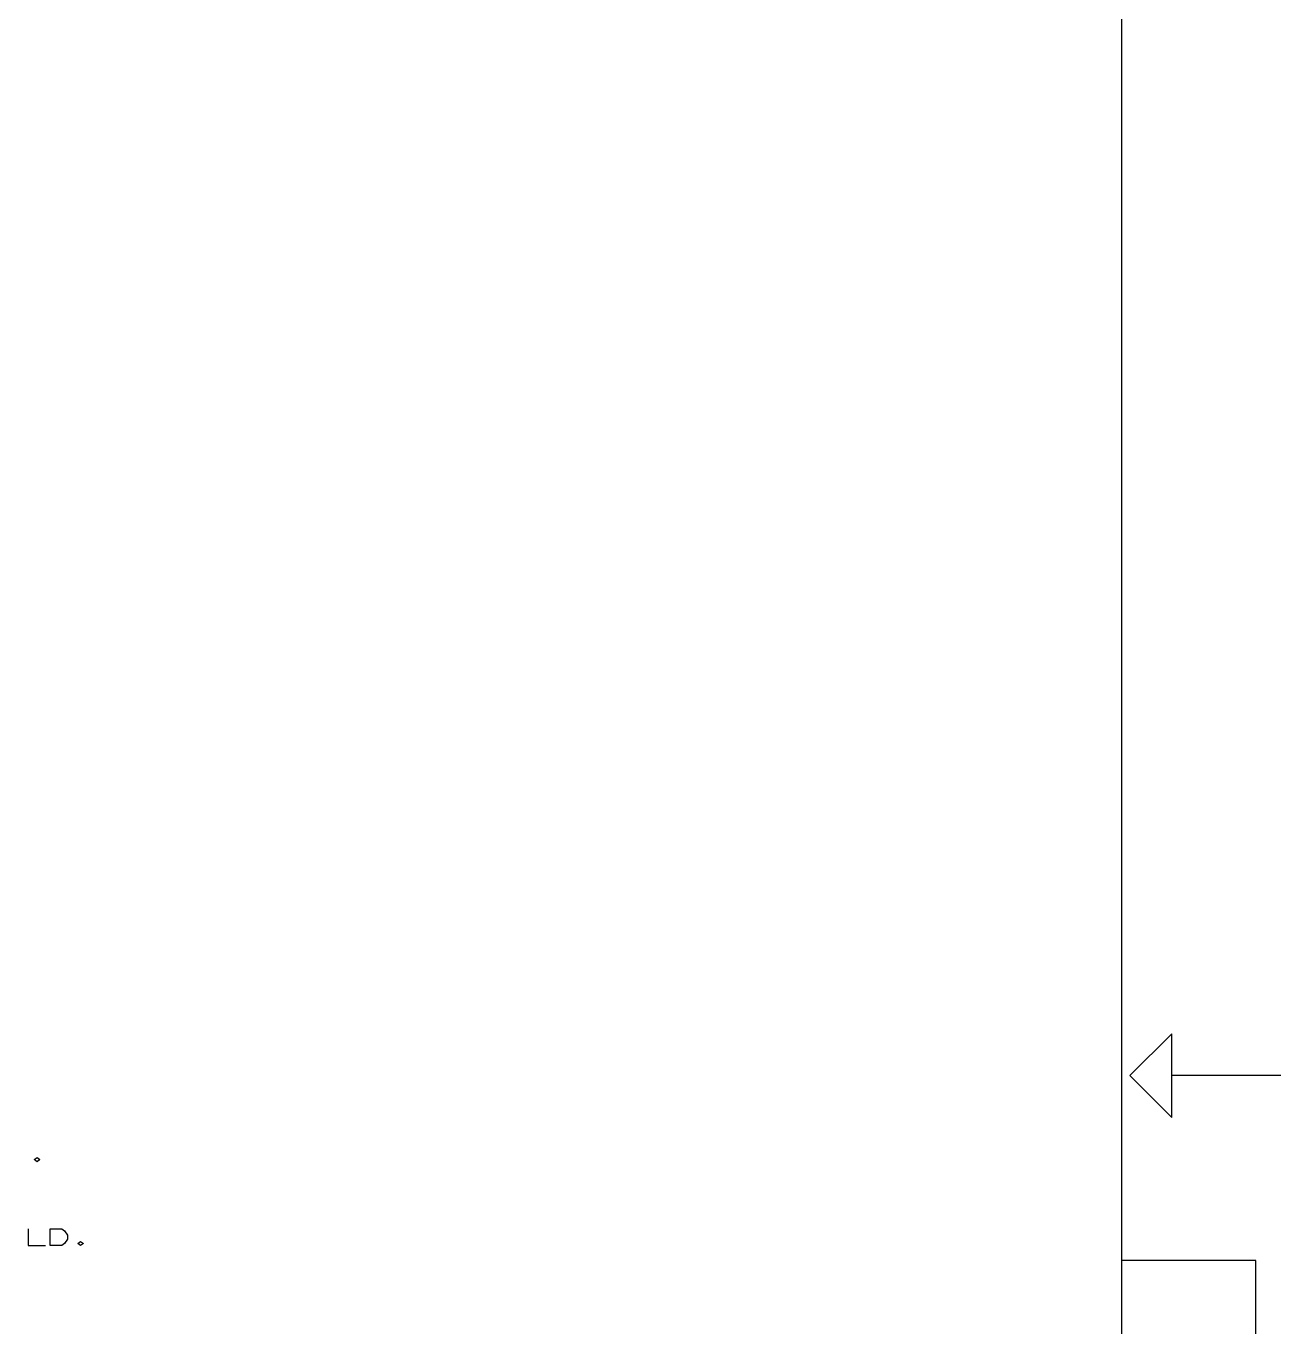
# Model space of a CAD drawing. Header units: millimetres. Extents: x 0 to 1189, y 35 to 806.
# Drawn here: x 983 to 1188.6, y 379.4 to 592.5 of the extents above; entities that cross this region are included whole.
import ezdxf

# ---------------------------------------------------------------- set-up
doc = ezdxf.new("R2010")
doc.units = ezdxf.units.MM
doc.layers.add('Pen 1', color=7, linetype='Continuous')

msp = doc.modelspace()

# ---------------------------------------------------------------- linework, layer by layer
at = {"layer": 'Pen 1', "color": 7, "lineweight": 30}
msp.add_line((1188.57, 420.55), (1170.7, 420.55), dxfattribs=at)
for points in [[(26.55, 776.72), (1162.45, 776.72), (1162.45, 61.62), (26.55, 61.62), (26.55, 776.72)], [(1163.82, 420.55), (1170.7, 413.67), (1170.7, 427.42), (1163.82, 420.55)], [(984.83, 406.45), (984.35, 406.8), (984.83, 407.15), (985.3, 406.8), (984.83, 406.45)], [(983.4, 395.45), (983.4, 392.7), (986.22, 392.7)], [(986.97, 392.7), (986.97, 395.45), (988.88, 395.45), (989.35, 395.12), (989.8, 394.42), (989.8, 393.75), (989.35, 393.05), (988.88, 392.7), (986.97, 392.7)], [(991.97, 392.7), (991.5, 393.05), (991.97, 393.4), (992.45, 393.05), (991.97, 392.7)], [(1162.45, 199.12), (1184.45, 199.12), (1184.45, 390.27), (1162.45, 390.27), (1162.45, 199.12)]]:
    msp.add_lwpolyline(points, dxfattribs=at)

doc.saveas('drawing.dxf')
